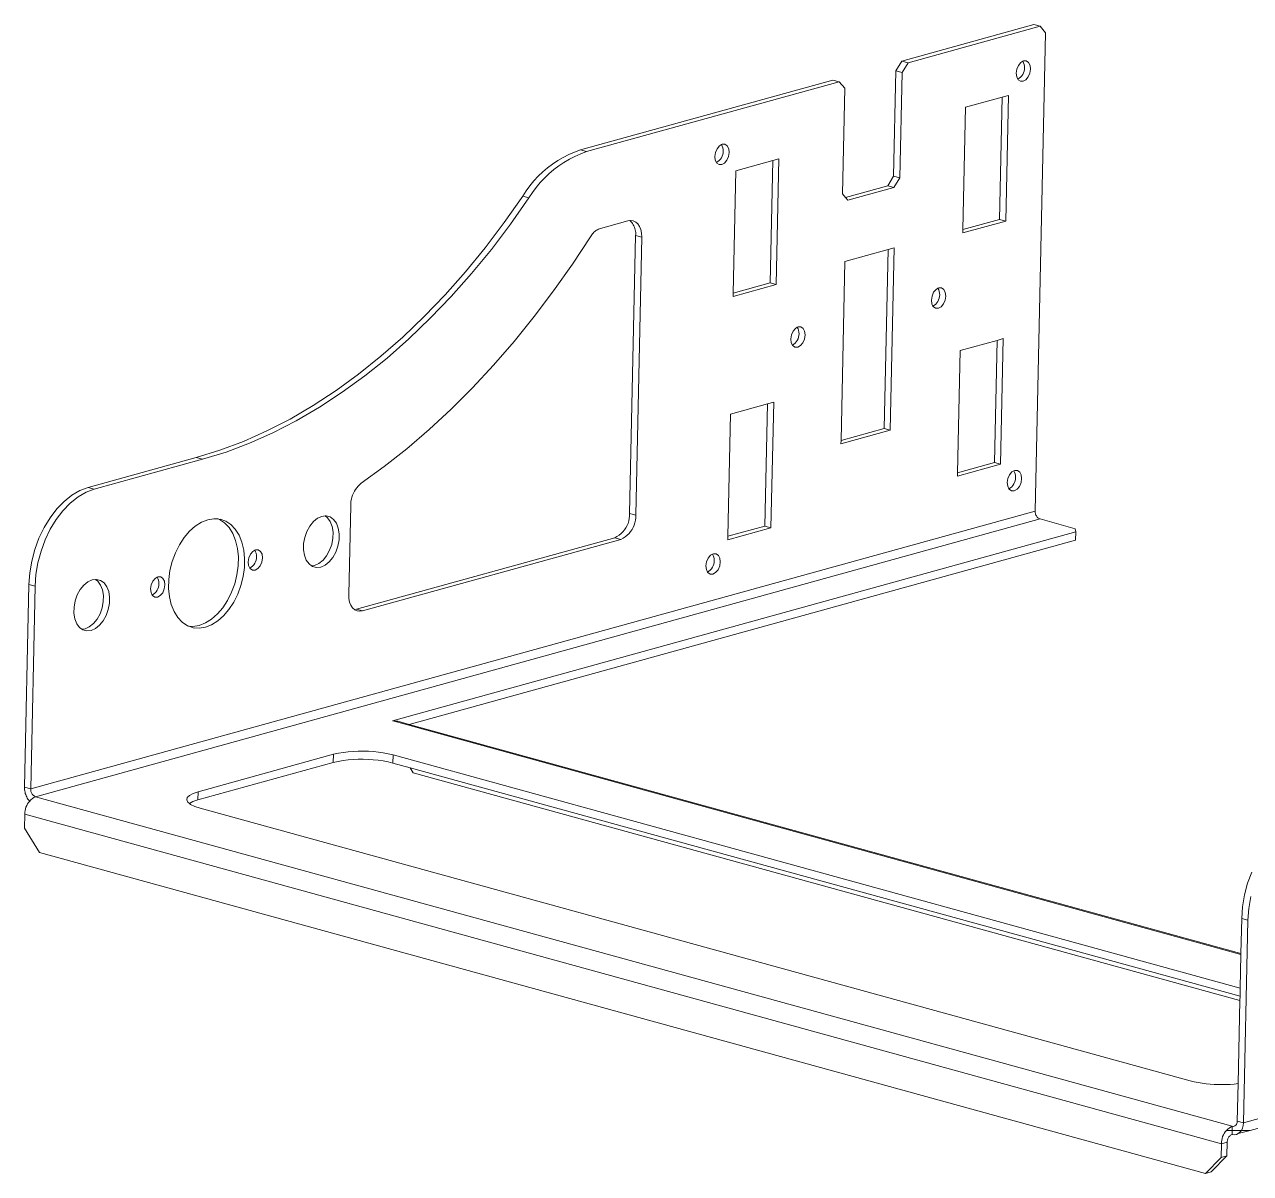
# Model space of a CAD drawing. Header units: millimetres. Extents: x 5 to 3562, y -58 to 420.
# Drawn here: x 3172.9 to 3245.5, y 114.1 to 182.2 of the extents above; entities that cross this region are included whole.
import ezdxf

# ---------------------------------------------------------------- set-up
doc = ezdxf.new("R2010")
doc.units = ezdxf.units.MM
doc.layers.add('Layer0', color=7, linetype='BYLAYER', lineweight=5, true_color=0xffffff)

msp = doc.modelspace()

# ---------------------------------------------------------------- linework, layer by layer
at = {"layer": 'Layer0'}
for p, q in [((3224.836, 180.051), (3232.655, 182.215)), ((3225.202, 179.95), (3233.021, 182.114)), ((3233.021, 182.114), (3232.655, 182.215)), ((3233.351, 181.727), (3232.735, 153.373)), ((3233.351, 181.727), (3233.021, 182.114)), ((3224.349, 173.229), (3224.485, 179.476)), ((3224.485, 179.476), (3224.836, 180.051)), ((3224.852, 179.375), (3224.485, 179.476)), ((3224.716, 173.128), (3224.852, 179.375)), ((3224.836, 180.051), (3225.202, 179.95)), ((3225.202, 179.95), (3224.852, 179.375)), ((3231.647, 179.573), (3231.609, 179.334)), ((3231.743, 179.794), (3231.647, 179.573)), ((3231.884, 179.962), (3231.743, 179.794)), ((3231.998, 180.035), (3231.884, 179.962)), ((3232.047, 180.053), (3231.998, 180.035)), ((3232.043, 179.943), (3231.998, 180.035)), ((3232.04, 179.344), (3232.074, 179.441)), ((3232.076, 179.846), (3232.043, 179.943)), ((3232.209, 180.052), (3232.047, 180.053)), ((3232.074, 179.441), (3232.095, 179.541)), ((3232.096, 179.746), (3232.076, 179.846)), ((3232.095, 179.541), (3232.102, 179.643)), ((3232.102, 179.643), (3232.096, 179.746)), ((3232.344, 179.96), (3232.209, 180.052)), ((3232.432, 179.791), (3232.344, 179.96)), ((3232.422, 179.331), (3232.459, 179.57)), ((3232.459, 179.57), (3232.432, 179.791)), ((3205.797, 174.782), (3220.756, 178.922)), ((3206.164, 174.681), (3221.122, 178.821)), ((3221.122, 178.821), (3220.756, 178.922)), ((3221.452, 178.434), (3221.122, 178.821)), ((3231.609, 179.334), (3231.637, 179.113)), ((3231.637, 179.113), (3231.704, 178.97)), ((3231.704, 178.97), (3231.79, 179.026)), ((3231.704, 178.97), (3231.725, 178.944)), ((3231.725, 178.944), (3231.86, 178.852)), ((3231.79, 179.026), (3231.868, 179.092)), ((3231.86, 178.852), (3232.021, 178.851)), ((3231.868, 179.092), (3231.936, 179.168)), ((3231.936, 179.168), (3231.994, 179.253)), ((3231.994, 179.253), (3232.04, 179.344)), ((3232.021, 178.851), (3232.185, 178.942)), ((3232.185, 178.942), (3232.326, 179.11)), ((3232.326, 179.11), (3232.422, 179.331)), ((3221.452, 178.434), (3221.316, 172.187)), ((3230.787, 177.913), (3228.608, 177.31)), ((3230.63, 170.667), (3230.787, 177.913)), ((3231.158, 178.015), (3230.787, 177.913)), ((3230.996, 170.566), (3231.158, 178.015)), ((3228.608, 177.31), (3228.451, 170.064)), ((3214.035, 175.023), (3213.895, 174.855)), ((3214.149, 175.096), (3214.035, 175.023)), ((3214.199, 175.114), (3214.149, 175.096)), ((3214.195, 175.004), (3214.149, 175.096)), ((3214.227, 174.907), (3214.195, 175.004)), ((3214.36, 175.113), (3214.199, 175.114)), ((3214.496, 175.021), (3214.36, 175.113)), ((3214.583, 174.851), (3214.496, 175.021)), ((3204.778, 174.333), (3204.457, 174.145)), ((3205.109, 174.502), (3204.778, 174.333)), ((3205.449, 174.652), (3205.109, 174.502)), ((3205.475, 174.401), (3205.144, 174.232)), ((3205.797, 174.782), (3205.449, 174.652)), ((3205.815, 174.551), (3205.475, 174.401)), ((3205.797, 174.782), (3206.164, 174.681)), ((3206.164, 174.681), (3205.815, 174.551)), ((3213.798, 174.634), (3213.761, 174.395)), ((3213.761, 174.395), (3213.788, 174.174)), ((3213.895, 174.855), (3213.798, 174.634)), ((3214.088, 174.229), (3214.146, 174.314)), ((3214.146, 174.314), (3214.192, 174.405)), ((3214.192, 174.405), (3214.225, 174.502)), ((3214.225, 174.502), (3214.246, 174.602)), ((3214.247, 174.807), (3214.227, 174.907)), ((3214.246, 174.602), (3214.253, 174.704)), ((3214.253, 174.704), (3214.247, 174.807)), ((3214.477, 174.171), (3214.573, 174.392)), ((3214.573, 174.392), (3214.611, 174.631)), ((3214.611, 174.631), (3214.583, 174.851)), ((3203.851, 173.714), (3203.568, 173.473)), ((3204.148, 173.938), (3203.851, 173.714)), ((3204.218, 173.613), (3203.934, 173.372)), ((3204.457, 174.145), (3204.148, 173.938)), ((3204.514, 173.837), (3204.218, 173.613)), ((3204.824, 174.044), (3204.514, 173.837)), ((3205.144, 174.232), (3204.824, 174.044)), ((3213.788, 174.174), (3213.856, 174.031)), ((3213.856, 174.031), (3213.942, 174.087)), ((3213.856, 174.031), (3213.876, 174.005)), ((3213.876, 174.005), (3214.011, 173.913)), ((3213.942, 174.087), (3214.02, 174.153)), ((3214.011, 173.913), (3214.173, 173.912)), ((3214.02, 174.153), (3214.088, 174.229)), ((3214.173, 173.912), (3214.336, 174.003)), ((3214.336, 174.003), (3214.477, 174.171)), ((3215.01, 173.547), (3214.852, 166.301)), ((3217.188, 174.15), (3215.01, 173.547)), ((3217.031, 166.904), (3217.188, 174.15)), ((3217.559, 174.252), (3217.188, 174.15)), ((3217.397, 166.803), (3217.559, 174.252)), ((3203.046, 172.944), (3202.808, 172.658)), ((3203.299, 173.216), (3203.046, 172.944)), ((3203.412, 172.843), (3203.175, 172.557)), ((3203.568, 173.473), (3203.299, 173.216)), ((3203.666, 173.115), (3203.412, 172.843)), ((3203.934, 173.372), (3203.666, 173.115)), ((3223.999, 172.654), (3224.349, 173.229)), ((3224.349, 173.229), (3224.716, 173.128)), ((3224.716, 173.128), (3224.365, 172.553)), ((3202.588, 172.359), (3202.385, 172.047)), ((3202.808, 172.658), (3202.588, 172.359)), ((3202.954, 172.258), (3202.751, 171.946)), ((3203.175, 172.557), (3202.954, 172.258)), ((3221.506, 171.964), (3221.316, 172.187)), ((3221.506, 171.964), (3223.999, 172.654)), ((3221.646, 171.8), (3224.365, 172.553)), ((3224.365, 172.553), (3223.999, 172.654)), ((3201.291, 170.486), (3202.385, 172.047)), ((3202.751, 171.946), (3201.658, 170.385)), ((3202.385, 172.047), (3202.751, 171.946)), ((3221.646, 171.8), (3221.506, 171.964)), ((3228.451, 170.064), (3230.63, 170.667)), ((3230.63, 170.667), (3230.996, 170.566)), ((3200.158, 168.988), (3201.291, 170.486)), ((3201.658, 170.385), (3200.524, 168.887)), ((3206.647, 169.94), (3206.597, 169.897)), ((3206.698, 169.981), (3206.647, 169.94)), ((3206.752, 170.018), (3206.698, 169.981)), ((3206.809, 170.052), (3206.752, 170.018)), ((3206.867, 170.082), (3206.809, 170.052)), ((3206.926, 170.109), (3206.867, 170.082)), ((3206.988, 170.133), (3206.926, 170.109)), ((3208.609, 170.581), (3206.988, 170.133)), ((3208.609, 170.581), (3208.722, 170.602)), ((3208.722, 170.602), (3208.774, 170.604)), ((3208.782, 170.545), (3208.722, 170.602)), ((3208.774, 170.604), (3208.932, 170.58)), ((3208.837, 170.484), (3208.782, 170.545)), ((3208.887, 170.418), (3208.837, 170.484)), ((3208.931, 170.349), (3208.887, 170.418)), ((3208.97, 170.276), (3208.931, 170.349)), ((3208.932, 170.58), (3209.077, 170.509)), ((3209.002, 170.201), (3208.97, 170.276)), ((3209.029, 170.123), (3209.002, 170.201)), ((3209.05, 170.043), (3209.029, 170.123)), ((3209.064, 169.962), (3209.05, 170.043)), ((3209.071, 169.88), (3209.064, 169.962)), ((3209.077, 170.509), (3209.202, 170.396)), ((3209.202, 170.396), (3209.304, 170.243)), ((3209.304, 170.243), (3209.378, 170.057)), ((3209.378, 170.057), (3209.422, 169.845)), ((3228.447, 169.861), (3230.996, 170.566)), ((3228.451, 170.064), (3228.447, 169.861)), ((3206.395, 169.64), (3205.32, 168.005)), ((3206.429, 169.696), (3206.395, 169.64)), ((3206.467, 169.75), (3206.429, 169.696)), ((3206.507, 169.802), (3206.467, 169.75)), ((3206.551, 169.851), (3206.507, 169.802)), ((3206.597, 169.897), (3206.551, 169.851)), ((3208.708, 153.232), (3209.066, 169.716)), ((3209.066, 169.716), (3209.072, 169.798)), ((3209.433, 169.615), (3209.066, 169.716)), ((3209.072, 169.798), (3209.071, 169.88)), ((3209.075, 153.131), (3209.433, 169.615)), ((3209.422, 169.845), (3209.433, 169.615)), ((3198.986, 167.555), (3200.158, 168.988)), ((3200.524, 168.887), (3199.353, 167.454)), ((3224.018, 168.874), (3221.465, 168.168)), ((3223.788, 158.265), (3224.018, 168.874)), ((3224.389, 168.977), (3224.018, 168.874)), ((3224.154, 158.164), (3224.389, 168.977)), ((3205.32, 168.005), (3204.207, 166.424)), ((3221.465, 168.168), (3221.235, 157.558)), ((3197.78, 166.192), (3198.986, 167.555)), ((3199.353, 167.454), (3198.146, 166.091)), ((3204.207, 166.424), (3203.058, 164.899)), ((3214.848, 166.098), (3217.397, 166.803)), ((3214.852, 166.301), (3214.848, 166.098)), ((3214.852, 166.301), (3217.031, 166.904)), ((3217.031, 166.904), (3217.397, 166.803)), ((3226.72, 166.342), (3226.623, 166.122)), ((3226.86, 166.51), (3226.72, 166.342)), ((3226.974, 166.583), (3226.86, 166.51)), ((3227.024, 166.601), (3226.974, 166.583)), ((3227.02, 166.491), (3226.974, 166.583)), ((3227.052, 166.394), (3227.02, 166.491)), ((3227.186, 166.6), (3227.024, 166.601)), ((3227.072, 166.294), (3227.052, 166.394)), ((3227.078, 166.192), (3227.072, 166.294)), ((3227.321, 166.508), (3227.186, 166.6)), ((3227.409, 166.339), (3227.321, 166.508)), ((3227.436, 166.118), (3227.409, 166.339)), ((3196.541, 164.902), (3197.78, 166.192)), ((3198.146, 166.091), (3196.908, 164.801)), ((3226.623, 166.122), (3226.586, 165.883)), ((3226.586, 165.883), (3226.613, 165.662)), ((3226.613, 165.662), (3226.681, 165.518)), ((3226.681, 165.518), (3226.767, 165.574)), ((3226.767, 165.574), (3226.845, 165.641)), ((3226.845, 165.641), (3226.913, 165.717)), ((3226.913, 165.717), (3226.971, 165.801)), ((3226.971, 165.801), (3227.017, 165.893)), ((3227.017, 165.893), (3227.051, 165.989)), ((3227.051, 165.989), (3227.071, 166.09)), ((3227.071, 166.09), (3227.078, 166.192)), ((3227.161, 165.49), (3227.302, 165.659)), ((3227.302, 165.659), (3227.399, 165.879)), ((3227.399, 165.879), (3227.436, 166.118)), ((3195.273, 163.686), (3196.541, 164.902)), ((3203.058, 164.899), (3201.874, 163.432)), ((3226.681, 165.518), (3226.701, 165.492)), ((3226.701, 165.492), (3226.836, 165.4)), ((3226.836, 165.4), (3226.998, 165.4)), ((3226.998, 165.4), (3227.161, 165.49)), ((3196.908, 164.801), (3195.64, 163.585)), ((3218.531, 164.205), (3218.39, 164.037)), ((3218.645, 164.278), (3218.531, 164.205)), ((3218.695, 164.296), (3218.645, 164.278)), ((3218.69, 164.187), (3218.645, 164.278)), ((3218.723, 164.09), (3218.69, 164.187)), ((3218.856, 164.295), (3218.695, 164.296)), ((3218.991, 164.203), (3218.856, 164.295)), ((3219.079, 164.034), (3218.991, 164.203)), ((3193.979, 162.549), (3195.273, 163.686)), ((3195.64, 163.585), (3194.346, 162.448)), ((3201.874, 163.432), (3200.659, 162.028)), ((3218.294, 163.817), (3218.257, 163.578)), ((3218.257, 163.578), (3218.284, 163.357)), ((3218.39, 164.037), (3218.294, 163.817)), ((3218.515, 163.336), (3218.584, 163.412)), ((3218.584, 163.412), (3218.642, 163.496)), ((3218.642, 163.496), (3218.688, 163.588)), ((3218.688, 163.588), (3218.721, 163.685)), ((3218.721, 163.685), (3218.742, 163.785)), ((3218.743, 163.989), (3218.723, 164.09)), ((3218.742, 163.785), (3218.749, 163.887)), ((3218.749, 163.887), (3218.743, 163.989)), ((3218.973, 163.354), (3219.069, 163.574)), ((3219.069, 163.574), (3219.107, 163.813)), ((3219.107, 163.813), (3219.079, 164.034)), ((3230.474, 163.495), (3228.295, 162.892)), ((3230.316, 156.25), (3230.474, 163.495)), ((3230.845, 163.598), (3230.474, 163.495)), ((3230.683, 156.149), (3230.845, 163.598)), ((3218.284, 163.357), (3218.352, 163.213)), ((3218.352, 163.213), (3218.438, 163.269)), ((3218.352, 163.213), (3218.372, 163.188)), ((3218.372, 163.188), (3218.507, 163.095)), ((3218.438, 163.269), (3218.515, 163.336)), ((3218.507, 163.095), (3218.669, 163.095)), ((3218.669, 163.095), (3218.832, 163.185)), ((3218.832, 163.185), (3218.973, 163.354)), ((3228.295, 162.892), (3228.138, 155.647)), ((3192.662, 161.493), (3193.979, 162.549)), ((3194.346, 162.448), (3193.028, 161.392)), ((3200.659, 162.028), (3199.414, 160.687)), ((3191.324, 160.52), (3192.662, 161.493)), ((3193.028, 161.392), (3191.691, 160.419)), ((3189.969, 159.633), (3191.324, 160.52)), ((3199.414, 160.687), (3198.141, 159.413)), ((3191.691, 160.419), (3190.336, 159.532)), ((3217.246, 159.835), (3216.875, 159.732)), ((3217.084, 152.386), (3217.246, 159.835)), ((3188.6, 158.833), (3189.969, 159.633)), ((3190.336, 159.532), (3188.967, 158.732)), ((3198.141, 159.413), (3196.843, 158.208)), ((3214.696, 159.129), (3214.539, 151.884)), ((3216.875, 159.732), (3214.696, 159.129)), ((3216.718, 152.487), (3216.875, 159.732)), ((3187.221, 158.123), (3188.6, 158.833)), ((3188.967, 158.732), (3187.587, 158.022)), ((3185.834, 157.504), (3187.221, 158.123)), ((3187.587, 158.022), (3186.2, 157.403)), ((3196.843, 158.208), (3195.522, 157.074)), ((3221.23, 157.355), (3224.154, 158.164)), ((3221.235, 157.558), (3223.788, 158.265)), ((3223.788, 158.265), (3224.154, 158.164)), ((3183.049, 156.545), (3184.442, 156.978)), ((3184.808, 156.877), (3183.416, 156.444)), ((3184.442, 156.978), (3185.834, 157.504)), ((3186.2, 157.403), (3184.808, 156.877)), ((3195.522, 157.074), (3194.181, 156.013)), ((3221.235, 157.558), (3221.23, 157.355)), ((3176.638, 154.771), (3183.049, 156.545)), ((3177.005, 154.67), (3183.416, 156.444)), ((3183.416, 156.444), (3183.049, 156.545)), ((3228.133, 155.444), (3230.683, 156.149)), ((3228.138, 155.647), (3230.316, 156.25)), ((3230.316, 156.25), (3230.683, 156.149)), ((3194.181, 156.013), (3192.822, 155.028)), ((3228.138, 155.647), (3228.133, 155.444)), ((3231.216, 155.525), (3231.119, 155.304)), ((3231.356, 155.693), (3231.216, 155.525)), ((3231.47, 155.766), (3231.356, 155.693)), ((3231.52, 155.784), (3231.47, 155.766)), ((3231.516, 155.674), (3231.47, 155.766)), ((3231.548, 155.577), (3231.516, 155.674)), ((3231.681, 155.783), (3231.52, 155.784)), ((3231.568, 155.477), (3231.548, 155.577)), ((3231.574, 155.374), (3231.568, 155.477)), ((3231.817, 155.691), (3231.681, 155.783)), ((3231.904, 155.521), (3231.817, 155.691)), ((3231.932, 155.3), (3231.904, 155.521)), ((3176.154, 154.589), (3176.638, 154.771)), ((3177.005, 154.67), (3176.52, 154.488)), ((3176.638, 154.771), (3177.005, 154.67)), ((3192.556, 154.76), (3192.482, 154.659)), ((3192.638, 154.856), (3192.556, 154.76)), ((3192.727, 154.945), (3192.638, 154.856)), ((3192.822, 155.028), (3192.727, 154.945)), ((3231.119, 155.304), (3231.082, 155.065)), ((3231.082, 155.065), (3231.109, 154.844)), ((3231.109, 154.844), (3231.177, 154.701)), ((3231.177, 154.701), (3231.263, 154.757)), ((3231.177, 154.701), (3231.197, 154.675)), ((3231.197, 154.675), (3231.332, 154.583)), ((3231.263, 154.757), (3231.341, 154.823)), ((3231.341, 154.823), (3231.409, 154.899)), ((3231.409, 154.899), (3231.467, 154.984)), ((3231.467, 154.984), (3231.513, 155.075)), ((3231.494, 154.582), (3231.657, 154.673)), ((3231.513, 155.075), (3231.546, 155.172)), ((3231.546, 155.172), (3231.567, 155.272)), ((3231.567, 155.272), (3231.574, 155.374)), ((3231.657, 154.673), (3231.798, 154.841)), ((3231.798, 154.841), (3231.894, 155.062)), ((3231.894, 155.062), (3231.932, 155.3)), ((3174.784, 153.5), (3175.217, 153.946)), ((3175.217, 153.946), (3175.676, 154.312)), ((3176.043, 154.211), (3175.583, 153.845)), ((3175.676, 154.312), (3176.154, 154.589)), ((3176.52, 154.488), (3176.043, 154.211)), ((3192.209, 153.96), (3192.195, 153.835)), ((3192.233, 154.084), (3192.209, 153.96)), ((3192.265, 154.206), (3192.233, 154.084)), ((3192.307, 154.325), (3192.265, 154.206)), ((3192.357, 154.44), (3192.307, 154.325)), ((3192.415, 154.552), (3192.357, 154.44)), ((3192.482, 154.659), (3192.415, 154.552)), ((3231.332, 154.583), (3231.494, 154.582)), ((3232.735, 153.373), (3173.24, 136.909)), ((3174.387, 152.981), (3174.784, 153.5)), ((3175.15, 153.399), (3174.753, 152.88)), ((3175.583, 153.845), (3175.15, 153.399)), ((3192.191, 153.709), (3192.076, 148.427)), ((3192.195, 153.835), (3192.191, 153.709)), ((3208.707, 153.084), (3208.708, 153.232)), ((3208.708, 153.232), (3209.075, 153.131)), ((3232.735, 153.373), (3232.734, 153.325)), ((3232.734, 153.325), (3232.738, 153.276)), ((3232.738, 153.276), (3232.747, 153.229)), ((3232.747, 153.229), (3232.761, 153.182)), ((3173.524, 136.444), (3233.02, 152.908)), ((3174.033, 152.402), (3174.387, 152.981)), ((3174.753, 152.88), (3174.4, 152.301)), ((3182.989, 152.489), (3182.644, 152.183)), ((3183.353, 152.718), (3182.989, 152.489)), ((3183.724, 152.864), (3183.353, 152.718)), ((3184.094, 152.923), (3183.724, 152.864)), ((3184.348, 152.911), (3184.094, 152.923)), ((3184.373, 152.9), (3184.348, 152.911)), ((3184.421, 152.877), (3184.373, 152.9)), ((3184.452, 152.893), (3184.421, 152.877)), ((3184.421, 152.877), (3184.727, 152.676)), ((3184.788, 152.776), (3184.452, 152.893)), ((3184.727, 152.676), (3184.992, 152.396)), ((3185.093, 152.575), (3184.788, 152.776)), ((3185.359, 152.295), (3185.093, 152.575)), ((3189.774, 152.49), (3189.599, 152.172)), ((3189.99, 152.754), (3189.774, 152.49)), ((3190.232, 152.949), (3189.99, 152.754)), ((3190.487, 153.063), (3190.232, 152.949)), ((3190.679, 153.091), (3190.487, 153.063)), ((3190.74, 153.09), (3190.679, 153.091)), ((3190.817, 152.981), (3190.679, 153.091)), ((3190.977, 153.028), (3190.74, 153.09)), ((3190.981, 152.757), (3190.817, 152.981)), ((3191.183, 152.88), (3190.977, 153.028)), ((3191.093, 152.47), (3190.981, 152.757)), ((3191.347, 152.656), (3191.183, 152.88)), ((3191.459, 152.369), (3191.347, 152.656)), ((3208.488, 152.381), (3208.559, 152.512)), ((3208.559, 152.512), (3208.617, 152.648)), ((3208.617, 152.648), (3208.661, 152.79)), ((3208.661, 152.79), (3208.691, 152.936)), ((3208.691, 152.936), (3208.707, 153.084)), ((3208.925, 152.411), (3208.983, 152.547)), ((3208.983, 152.547), (3209.028, 152.689)), ((3209.028, 152.689), (3209.058, 152.835)), ((3209.058, 152.835), (3209.073, 152.983)), ((3209.073, 152.983), (3209.075, 153.131)), ((3214.539, 151.884), (3216.718, 152.487)), ((3216.718, 152.487), (3217.084, 152.386)), ((3232.761, 153.182), (3232.779, 153.137)), ((3232.779, 153.137), (3232.802, 153.095)), ((3232.802, 153.095), (3232.83, 153.055)), ((3232.83, 153.055), (3232.861, 153.018)), ((3232.861, 153.018), (3232.896, 152.984)), ((3232.896, 152.984), (3232.935, 152.955)), ((3232.935, 152.955), (3232.976, 152.929)), ((3232.976, 152.929), (3233.02, 152.908)), ((3235.108, 152.332), (3233.02, 152.908)), ((3173.485, 151.106), (3173.73, 151.772)), ((3173.73, 151.772), (3174.033, 152.402)), ((3174.4, 152.301), (3174.097, 151.671)), ((3182.326, 151.809), (3182.045, 151.377)), ((3182.644, 152.183), (3182.326, 151.809)), ((3184.992, 152.396), (3185.212, 152.044)), ((3185.212, 152.044), (3185.379, 151.63)), ((3185.578, 151.943), (3185.359, 152.295)), ((3185.745, 151.529), (3185.578, 151.943)), ((3189.473, 151.819), (3189.404, 151.45)), ((3189.599, 152.172), (3189.473, 151.819)), ((3191.07, 151.405), (3191.139, 151.773)), ((3191.147, 152.135), (3191.093, 152.47)), ((3191.139, 151.773), (3191.147, 152.135)), ((3191.513, 152.034), (3191.459, 152.369)), ((3191.505, 151.672), (3191.513, 152.034)), ((3192.533, 147.562), (3207.832, 151.796)), ((3235.135, 152.137), (3194.678, 140.942)), ((3207.832, 151.796), (3207.964, 151.865)), ((3208.198, 151.695), (3207.832, 151.796)), ((3207.964, 151.865), (3208.088, 151.946)), ((3208.088, 151.946), (3208.203, 152.04)), ((3208.198, 151.695), (3208.33, 151.764)), ((3208.203, 152.04), (3208.309, 152.144)), ((3208.309, 152.144), (3208.404, 152.258)), ((3208.33, 151.764), (3208.454, 151.845)), ((3208.404, 152.258), (3208.488, 152.381)), ((3208.454, 151.845), (3208.57, 151.939)), ((3208.57, 151.939), (3208.676, 152.043)), ((3208.676, 152.043), (3208.771, 152.157)), ((3208.771, 152.157), (3208.854, 152.28)), ((3208.854, 152.28), (3208.925, 152.411)), ((3214.534, 151.68), (3217.084, 152.386)), ((3214.539, 151.884), (3214.534, 151.68)), ((3235.135, 152.137), (3235.108, 152.332)), ((3235.125, 151.657), (3235.135, 152.137)), ((3173.301, 150.417), (3173.485, 151.106)), ((3174.097, 151.671), (3173.851, 151.005)), ((3182.045, 151.377), (3181.807, 150.899)), ((3185.379, 151.63), (3185.489, 151.166)), ((3185.489, 151.166), (3185.539, 150.665)), ((3185.855, 151.065), (3185.745, 151.529)), ((3185.905, 150.564), (3185.855, 151.065)), ((3186.508, 151.062), (3186.394, 150.989)), ((3186.558, 151.08), (3186.508, 151.062)), ((3186.553, 150.97), (3186.508, 151.062)), ((3186.719, 151.079), (3186.558, 151.08)), ((3186.854, 150.987), (3186.719, 151.079)), ((3189.404, 151.45), (3189.396, 151.088)), ((3189.396, 151.088), (3189.449, 150.754)), ((3190.768, 150.733), (3190.944, 151.051)), ((3190.944, 151.051), (3191.07, 151.405)), ((3191.31, 150.95), (3191.436, 151.304)), ((3191.436, 151.304), (3191.505, 151.672)), ((3192.9, 147.461), (3208.198, 151.695)), ((3195.658, 140.735), (3235.125, 151.657)), ((3173.184, 149.718), (3173.301, 150.417)), ((3173.668, 150.316), (3173.55, 149.617)), ((3173.851, 151.005), (3173.668, 150.316)), ((3181.62, 150.388), (3181.489, 149.857)), ((3181.807, 150.899), (3181.62, 150.388)), ((3185.539, 150.665), (3185.527, 150.139)), ((3185.894, 150.038), (3185.905, 150.564)), ((3186.157, 150.601), (3186.12, 150.362)), ((3186.12, 150.362), (3186.147, 150.141)), ((3186.254, 150.821), (3186.157, 150.601)), ((3186.394, 150.989), (3186.254, 150.821)), ((3186.505, 150.28), (3186.551, 150.372)), ((3186.551, 150.372), (3186.584, 150.468)), ((3186.586, 150.873), (3186.553, 150.97)), ((3186.584, 150.468), (3186.605, 150.569)), ((3186.606, 150.773), (3186.586, 150.873)), ((3186.605, 150.569), (3186.612, 150.671)), ((3186.612, 150.671), (3186.606, 150.773)), ((3186.836, 150.138), (3186.932, 150.358)), ((3186.942, 150.818), (3186.854, 150.987)), ((3186.932, 150.358), (3186.97, 150.597)), ((3186.97, 150.597), (3186.942, 150.818)), ((3189.449, 150.754), (3189.562, 150.466)), ((3189.562, 150.466), (3189.726, 150.242)), ((3190.311, 150.274), (3190.553, 150.469)), ((3190.553, 150.469), (3190.768, 150.733)), ((3190.677, 150.173), (3190.919, 150.368)), ((3190.919, 150.368), (3191.135, 150.632)), ((3191.135, 150.632), (3191.31, 150.95)), ((3213.271, 150.365), (3213.233, 150.126)), ((3213.367, 150.585), (3213.271, 150.365)), ((3213.508, 150.754), (3213.367, 150.585)), ((3213.622, 150.827), (3213.508, 150.754)), ((3213.671, 150.845), (3213.622, 150.827)), ((3213.667, 150.735), (3213.622, 150.827)), ((3213.7, 150.638), (3213.667, 150.735)), ((3213.833, 150.844), (3213.671, 150.845)), ((3213.698, 150.233), (3213.719, 150.333)), ((3213.719, 150.537), (3213.7, 150.638)), ((3213.726, 150.435), (3213.719, 150.537)), ((3213.719, 150.333), (3213.726, 150.435)), ((3213.968, 150.752), (3213.833, 150.844)), ((3214.056, 150.582), (3213.968, 150.752)), ((3214.046, 150.123), (3214.083, 150.361)), ((3214.083, 150.361), (3214.056, 150.582)), ((3173.134, 149.025), (3173.184, 149.718)), ((3173.55, 149.617), (3173.501, 148.924)), ((3181.489, 149.857), (3181.416, 149.321)), ((3185.455, 149.603), (3185.323, 149.073)), ((3185.527, 150.139), (3185.455, 149.603)), ((3185.821, 149.502), (3185.894, 150.038)), ((3186.147, 150.141), (3186.215, 149.997)), ((3186.215, 149.997), (3186.301, 150.053)), ((3186.215, 149.997), (3186.235, 149.971)), ((3186.235, 149.971), (3186.37, 149.879)), ((3186.301, 150.053), (3186.379, 150.12)), ((3186.37, 149.879), (3186.532, 149.879)), ((3186.379, 150.12), (3186.447, 150.196)), ((3186.447, 150.196), (3186.505, 150.28)), ((3186.532, 149.879), (3186.695, 149.969)), ((3186.695, 149.969), (3186.836, 150.138)), ((3189.726, 150.242), (3189.864, 150.132)), ((3189.864, 150.132), (3190.055, 150.16)), ((3189.864, 150.132), (3189.932, 150.095)), ((3189.932, 150.095), (3190.168, 150.033)), ((3190.055, 150.16), (3190.311, 150.274)), ((3190.168, 150.033), (3190.422, 150.059)), ((3190.422, 150.059), (3190.677, 150.173)), ((3213.233, 150.126), (3213.261, 149.905)), ((3213.261, 149.905), (3213.328, 149.762)), ((3213.328, 149.762), (3213.414, 149.818)), ((3213.328, 149.762), (3213.349, 149.736)), ((3213.349, 149.736), (3213.484, 149.644)), ((3213.414, 149.818), (3213.492, 149.884)), ((3213.484, 149.644), (3213.645, 149.643)), ((3213.492, 149.884), (3213.56, 149.96)), ((3213.56, 149.96), (3213.618, 150.045)), ((3213.618, 150.045), (3213.664, 150.136)), ((3213.645, 149.643), (3213.809, 149.734)), ((3213.664, 150.136), (3213.698, 150.233)), ((3213.809, 149.734), (3213.95, 149.902)), ((3213.95, 149.902), (3214.046, 150.123)), ((3172.873, 137.01), (3173.134, 149.025)), ((3173.501, 148.924), (3173.134, 149.025)), ((3173.24, 136.909), (3173.501, 148.924)), ((3176.391, 148.991), (3176.176, 148.727)), ((3176.633, 149.186), (3176.391, 148.991)), ((3176.888, 149.3), (3176.633, 149.186)), ((3177.08, 149.328), (3176.888, 149.3)), ((3177.142, 149.327), (3177.08, 149.328)), ((3177.218, 149.218), (3177.08, 149.328)), ((3177.378, 149.265), (3177.142, 149.327)), ((3177.382, 148.994), (3177.218, 149.218)), ((3177.585, 149.117), (3177.378, 149.265)), ((3177.494, 148.707), (3177.382, 148.994)), ((3177.748, 148.893), (3177.585, 149.117)), ((3177.861, 148.606), (3177.748, 148.893)), ((3180.378, 149.001), (3180.34, 148.762)), ((3180.474, 149.222), (3180.378, 149.001)), ((3180.615, 149.39), (3180.474, 149.222)), ((3180.729, 149.463), (3180.615, 149.39)), ((3180.778, 149.481), (3180.729, 149.463)), ((3180.774, 149.371), (3180.729, 149.463)), ((3180.771, 148.772), (3180.805, 148.869)), ((3180.807, 149.274), (3180.774, 149.371)), ((3180.94, 149.48), (3180.778, 149.481)), ((3180.805, 148.869), (3180.826, 148.969)), ((3180.826, 149.174), (3180.807, 149.274)), ((3180.833, 149.072), (3180.826, 149.174)), ((3180.826, 148.969), (3180.833, 149.072)), ((3181.075, 149.388), (3180.94, 149.48)), ((3181.163, 149.219), (3181.075, 149.388)), ((3181.153, 148.759), (3181.19, 148.998)), ((3181.19, 148.998), (3181.163, 149.219)), ((3181.416, 149.321), (3181.405, 148.796)), ((3185.323, 149.073), (3185.136, 148.561)), ((3185.503, 148.46), (3185.69, 148.972)), ((3185.69, 148.972), (3185.821, 149.502)), ((3176, 148.409), (3175.874, 148.056)), ((3176.176, 148.727), (3176, 148.409)), ((3177.548, 148.372), (3177.494, 148.707)), ((3177.54, 148.01), (3177.548, 148.372)), ((3177.914, 148.271), (3177.861, 148.606)), ((3177.906, 147.909), (3177.914, 148.271)), ((3180.34, 148.762), (3180.368, 148.542)), ((3180.368, 148.542), (3180.435, 148.398)), ((3180.435, 148.398), (3180.521, 148.454)), ((3180.435, 148.398), (3180.456, 148.372)), ((3180.456, 148.372), (3180.591, 148.28)), ((3180.521, 148.454), (3180.599, 148.52)), ((3180.591, 148.28), (3180.752, 148.279)), ((3180.599, 148.52), (3180.667, 148.596)), ((3180.667, 148.596), (3180.725, 148.681)), ((3180.725, 148.681), (3180.771, 148.772)), ((3180.752, 148.279), (3180.916, 148.37)), ((3180.916, 148.37), (3181.057, 148.538)), ((3181.057, 148.538), (3181.153, 148.759)), ((3181.405, 148.796), (3181.455, 148.294)), ((3181.455, 148.294), (3181.565, 147.83)), ((3185.136, 148.561), (3184.899, 148.083)), ((3185.265, 147.982), (3185.503, 148.46)), ((3192.087, 148.197), (3192.076, 148.427)), ((3192.131, 147.985), (3192.087, 148.197)), ((3175.805, 147.687), (3175.797, 147.325)), ((3175.874, 148.056), (3175.805, 147.687)), ((3177.345, 147.288), (3177.471, 147.641)), ((3177.471, 147.641), (3177.54, 148.01)), ((3177.711, 147.187), (3177.837, 147.54)), ((3177.837, 147.54), (3177.906, 147.909)), ((3181.565, 147.83), (3181.732, 147.417)), ((3181.732, 147.417), (3181.951, 147.065)), ((3184.617, 147.651), (3184.3, 147.277)), ((3184.899, 148.083), (3184.617, 147.651)), ((3184.666, 147.176), (3184.984, 147.55)), ((3184.984, 147.55), (3185.265, 147.982)), ((3192.205, 147.799), (3192.131, 147.985)), ((3192.306, 147.647), (3192.205, 147.799)), ((3192.432, 147.533), (3192.306, 147.647)), ((3192.432, 147.533), (3192.533, 147.562)), ((3192.577, 147.463), (3192.432, 147.533)), ((3192.533, 147.562), (3192.9, 147.461)), ((3192.734, 147.438), (3192.577, 147.463)), ((3192.9, 147.461), (3192.734, 147.438)), ((3175.797, 147.325), (3175.851, 146.991)), ((3175.851, 146.991), (3175.963, 146.703)), ((3175.963, 146.703), (3176.127, 146.479)), ((3176.712, 146.511), (3176.954, 146.706)), ((3176.954, 146.706), (3177.169, 146.97)), ((3177.169, 146.97), (3177.345, 147.288)), ((3177.32, 146.605), (3177.536, 146.869)), ((3177.536, 146.869), (3177.711, 147.187)), ((3181.951, 147.065), (3182.217, 146.784)), ((3182.217, 146.784), (3182.522, 146.583)), ((3183.591, 146.743), (3183.219, 146.597)), ((3183.954, 146.972), (3183.591, 146.743)), ((3184.3, 147.277), (3183.954, 146.972)), ((3183.957, 146.642), (3184.321, 146.871)), ((3184.321, 146.871), (3184.666, 147.176)), ((3176.127, 146.479), (3176.265, 146.369)), ((3176.265, 146.369), (3176.456, 146.397)), ((3176.265, 146.369), (3176.333, 146.332)), ((3176.333, 146.332), (3176.57, 146.27)), ((3176.456, 146.397), (3176.712, 146.511)), ((3176.57, 146.27), (3176.823, 146.296)), ((3176.823, 146.296), (3177.078, 146.41)), ((3177.078, 146.41), (3177.32, 146.605)), ((3182.522, 146.583), (3182.595, 146.549)), ((3182.595, 146.549), (3182.623, 146.548)), ((3182.623, 146.548), (3182.858, 146.466)), ((3182.85, 146.538), (3182.623, 146.548)), ((3183.219, 146.597), (3182.85, 146.538)), ((3182.858, 146.466), (3183.216, 146.437)), ((3183.216, 146.437), (3183.586, 146.496)), ((3183.586, 146.496), (3183.957, 146.642)), ((3194.678, 140.942), (3194.77, 140.917)), ((3194.77, 140.917), (3194.889, 140.933)), ((3244.919, 127.1), (3194.77, 140.917)), ((3194.889, 140.933), (3194.99, 140.919)), ((3195.658, 140.735), (3194.99, 140.919)), ((3244.92, 127.163), (3195.658, 140.735)), ((3191.173, 138.96), (3183.15, 136.74)), ((3191.163, 138.48), (3191.173, 138.96)), ((3191.464, 139.02), (3191.173, 138.96)), ((3191.757, 139.069), (3191.464, 139.02)), ((3192.052, 139.107), (3191.757, 139.069)), ((3192.348, 139.133), (3192.052, 139.107)), ((3192.644, 139.147), (3192.348, 139.133)), ((3192.941, 139.15), (3192.644, 139.147)), ((3193.238, 139.142), (3192.941, 139.15)), ((3193.535, 139.121), (3193.238, 139.142)), ((3193.83, 139.09), (3193.535, 139.121)), ((3194.124, 139.046), (3193.83, 139.09)), ((3194.416, 138.992), (3194.124, 139.046)), ((3194.705, 138.926), (3194.416, 138.992)), ((3194.705, 138.926), (3194.695, 138.445)), ((3244.875, 125.103), (3194.705, 138.926)), ((3183.139, 136.259), (3191.163, 138.48)), ((3191.454, 138.54), (3191.163, 138.48)), ((3191.747, 138.589), (3191.454, 138.54)), ((3192.041, 138.626), (3191.747, 138.589)), ((3192.337, 138.652), (3192.041, 138.626)), ((3192.634, 138.667), (3192.337, 138.652)), ((3192.931, 138.67), (3192.634, 138.667)), ((3193.228, 138.661), (3192.931, 138.67)), ((3193.524, 138.641), (3193.228, 138.661)), ((3193.82, 138.609), (3193.524, 138.641)), ((3194.113, 138.566), (3193.82, 138.609)), ((3194.405, 138.511), (3194.113, 138.566)), ((3194.695, 138.445), (3194.405, 138.511)), ((3194.695, 138.445), (3195.705, 138.167)), ((3195.705, 138.167), (3244.865, 124.623)), ((3195.705, 138.167), (3195.895, 137.856)), ((3244.859, 124.366), (3195.895, 137.856)), ((3173.24, 136.909), (3172.873, 137.01)), ((3172.873, 137.01), (3172.874, 136.936)), ((3172.874, 136.936), (3172.878, 136.862)), ((3172.878, 136.862), (3172.888, 136.788)), ((3172.888, 136.788), (3172.902, 136.715)), ((3172.902, 136.715), (3172.921, 136.643)), ((3172.921, 136.643), (3172.944, 136.572)), ((3172.944, 136.572), (3172.971, 136.503)), ((3173.24, 136.909), (3173.239, 136.861)), ((3173.239, 136.861), (3173.243, 136.813)), ((3173.243, 136.813), (3173.252, 136.765)), ((3173.252, 136.765), (3173.266, 136.718)), ((3173.266, 136.718), (3173.284, 136.674)), ((3173.284, 136.674), (3173.307, 136.631)), ((3173.307, 136.631), (3173.335, 136.591)), ((3173.335, 136.591), (3173.366, 136.554)), ((3173.366, 136.554), (3173.401, 136.521)), ((3173.401, 136.521), (3173.44, 136.491)), ((3182.514, 136.393), (3182.639, 136.521)), ((3182.639, 136.521), (3182.853, 136.638)), ((3182.853, 136.638), (3183.15, 136.74)), ((3183.15, 136.74), (3183.139, 136.259)), ((3172.959, 135.83), (3172.928, 135.728)), ((3173.001, 135.929), (3172.959, 135.83)), ((3172.971, 136.503), (3173.003, 136.435)), ((3173.052, 136.023), (3173.001, 135.929)), ((3173.003, 136.435), (3173.039, 136.37)), ((3173.039, 136.37), (3173.078, 136.307)), ((3173.112, 136.111), (3173.052, 136.023)), ((3173.078, 136.307), (3173.122, 136.247)), ((3173.181, 136.193), (3173.112, 136.111)), ((3173.122, 136.247), (3173.181, 136.193)), ((3173.257, 136.268), (3173.181, 136.193)), ((3173.34, 136.336), (3173.257, 136.268)), ((3173.43, 136.394), (3173.34, 136.336)), ((3173.524, 136.444), (3173.43, 136.394)), ((3173.44, 136.491), (3173.481, 136.465)), ((3173.481, 136.465), (3173.524, 136.444)), ((3173.524, 136.444), (3244.402, 116.917)), ((3182.485, 136.259), (3182.514, 136.393)), ((3182.551, 136.124), (3182.485, 136.259)), ((3182.635, 136.046), (3182.551, 136.124)), ((3182.843, 136.158), (3182.635, 136.046)), ((3182.711, 135.994), (3182.635, 136.046)), ((3182.958, 135.872), (3182.711, 135.994)), ((3183.139, 136.259), (3182.843, 136.158)), ((3183.282, 135.765), (3182.958, 135.872)), ((3172.894, 135.41), (3172.876, 134.593)), ((3172.895, 135.517), (3172.894, 135.41)), ((3172.894, 135.41), (3243.772, 115.882)), ((3172.906, 135.623), (3172.895, 135.517)), ((3172.928, 135.728), (3172.906, 135.623)), ((3183.282, 135.765), (3241.92, 119.609)), ((3172.876, 134.593), (3173.766, 133.139)), ((3173.766, 133.139), (3242.812, 114.116)), ((3304.565, 133.583), (3245.07, 117.119)), ((3245.316, 131.316), (3245.561, 131.982)), ((3245.132, 130.627), (3245.316, 131.316)), ((3245.015, 129.928), (3245.132, 130.627)), ((3245.499, 130.526), (3245.381, 129.827)), ((3244.965, 129.235), (3245.015, 129.928)), ((3245.381, 129.827), (3245.332, 129.134)), ((3244.965, 129.235), (3244.92, 127.163)), ((3245.332, 129.134), (3244.965, 129.235)), ((3245.332, 129.134), (3245.07, 117.119)), ((3244.919, 127.1), (3244.875, 125.103)), ((3244.92, 127.163), (3244.919, 127.1)), ((3244.875, 125.103), (3244.865, 124.623)), ((3244.859, 124.366), (3244.752, 119.444)), ((3244.865, 124.623), (3244.859, 124.366)), ((3245.472, 116.661), (3259.119, 120.437)), ((3241.92, 119.609), (3242.152, 119.557)), ((3242.152, 119.557), (3242.385, 119.511)), ((3242.385, 119.511), (3242.619, 119.472)), ((3242.619, 119.472), (3242.855, 119.44)), ((3242.855, 119.44), (3243.091, 119.416)), ((3243.091, 119.416), (3243.329, 119.398)), ((3243.329, 119.398), (3243.566, 119.388)), ((3243.566, 119.388), (3243.804, 119.385)), ((3243.804, 119.385), (3244.041, 119.389)), ((3244.041, 119.389), (3244.279, 119.4)), ((3244.279, 119.4), (3244.516, 119.418)), ((3244.516, 119.418), (3244.752, 119.444)), ((3244.752, 119.444), (3244.704, 117.22)), ((3244.402, 116.917), (3244.308, 116.867)), ((3244.402, 116.917), (3244.397, 116.661)), ((3244.46, 116.908), (3244.402, 116.917)), ((3244.515, 116.915), (3244.46, 116.908)), ((3244.567, 116.936), (3244.515, 116.915)), ((3244.612, 116.972), (3244.567, 116.936)), ((3244.612, 116.972), (3244.65, 117.02)), ((3244.65, 117.02), (3244.678, 117.079)), ((3244.678, 117.079), (3244.697, 117.147)), ((3244.697, 117.147), (3244.704, 117.22)), ((3244.704, 117.22), (3245.07, 117.119)), ((3245.013, 116.802), (3245.054, 116.954)), ((3245.054, 116.954), (3245.07, 117.119)), ((3243.805, 116.2), (3243.784, 116.096)), ((3243.837, 116.303), (3243.805, 116.2)), ((3243.879, 116.401), (3243.837, 116.303)), ((3243.93, 116.495), (3243.879, 116.401)), ((3243.99, 116.584), (3243.93, 116.495)), ((3244.059, 116.666), (3243.99, 116.584)), ((3244.135, 116.741), (3244.059, 116.666)), ((3244.059, 116.666), (3244.397, 116.661)), ((3244.218, 116.808), (3244.135, 116.741)), ((3244.159, 116.207), (3244.141, 116.163)), ((3244.182, 116.249), (3244.159, 116.207)), ((3244.209, 116.288), (3244.182, 116.249)), ((3244.239, 116.325), (3244.209, 116.288)), ((3244.308, 116.867), (3244.218, 116.808)), ((3244.273, 116.358), (3244.239, 116.325)), ((3244.31, 116.388), (3244.273, 116.358)), ((3244.35, 116.414), (3244.31, 116.388)), ((3244.392, 116.436), (3244.35, 116.414)), ((3244.397, 116.661), (3244.392, 116.436)), ((3244.392, 116.436), (3244.521, 116.417)), ((3244.397, 116.661), (3244.949, 116.669)), ((3244.521, 116.417), (3244.651, 116.434)), ((3244.651, 116.434), (3244.762, 116.481)), ((3244.762, 116.481), (3245.472, 116.661)), ((3244.762, 116.481), (3244.864, 116.561)), ((3244.864, 116.561), (3244.949, 116.669)), ((3244.949, 116.669), (3245.013, 116.802)), ((3244.949, 116.669), (3245.472, 116.661)), ((3243.754, 115.065), (3243.772, 115.882)), ((3243.784, 116.096), (3243.772, 115.989)), ((3243.772, 115.989), (3243.772, 115.882)), ((3244.112, 115.976), (3243.772, 115.882)), ((3244.094, 115.159), (3244.112, 115.976)), ((3244.117, 116.071), (3244.112, 116.024)), ((3244.112, 116.024), (3244.112, 115.976)), ((3244.127, 116.118), (3244.117, 116.071)), ((3244.141, 116.163), (3244.127, 116.118)), ((3242.812, 114.116), (3243.754, 115.065)), ((3244.094, 115.159), (3243.152, 114.21)), ((3243.754, 115.065), (3244.094, 115.159)), ((3243.152, 114.21), (3242.812, 114.116))]:
    msp.add_line(p, q, dxfattribs=at)

doc.saveas('drawing.dxf')
